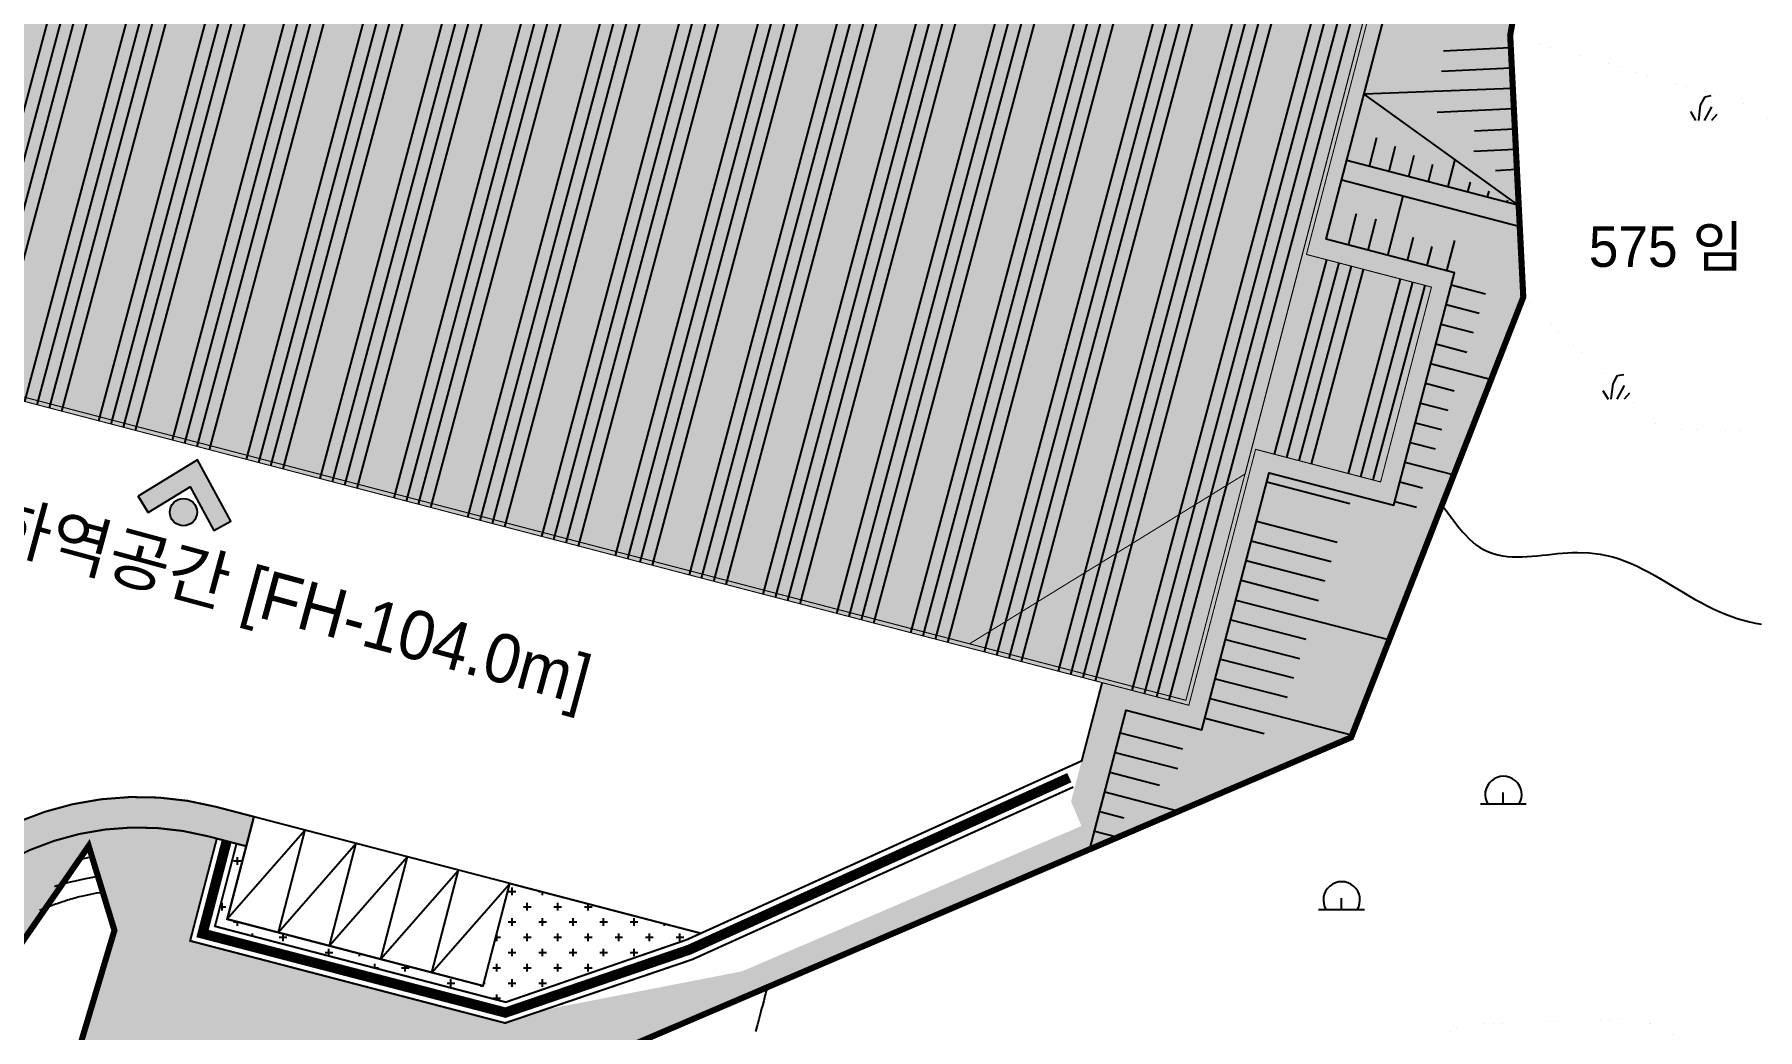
# Model space of a CAD drawing. Header units: millimetres. Extents: x 9 to 403, y 12 to 283.
# Drawn here: x 169.5 to 254.2, y 94.5 to 143.4 of the extents above; entities that cross this region are included whole.
import ezdxf
from ezdxf.enums import TextEntityAlignment as Align

# ---------------------------------------------------------------- set-up
doc = ezdxf.new("R2010")
doc.units = ezdxf.units.MM
doc.linetypes.add('DASHED', pattern=[0.75, 0.5, -0.25])
doc.linetypes.add('PHANTOM2', pattern=[12.5, 10, -0.5, 0.5, -0.5, 0.5, -0.5])
for name, color, linetype in [('1-1CON', 35, 'Continuous'), ('1-5CON', 30, 'Continuous'), ('1-SIM', 8, 'Continuous'), ('1-묘지', 4, 'Continuous'), ('125', 4, 'Continuous'), ('CE-SLOP-FILL', 1, 'Continuous'), ('LSMD_CONT_LDREG_41500', 1, 'Continuous'), ('WID', 4, 'Continuous'), ('가구1', 5, 'Continuous'), ('도로레벨', 5, 'Continuous'), ('사업부지', 7, 'Continuous'), ('솔리드', 7, 'PHANTOM2'), ('절토옹벽', 2, 'Continuous'), ('지상1층외벽선', 4, 'Continuous'), ('지상3층외벽선', 6, 'Continuous'), ('지상4층외벽선', 7, 'Continuous'), ('지하2층외벽선', 2, 'Continuous')]:
    doc.layers.add(name, color=color, linetype=linetype)
doc.styles.add('HY헤드라인', font='H2HDRM.TTF')
pattern_1 = [(0, (-296696.9569723642, -354727.4611663663), (0.75, 0.75), [0.375, -1.125]), (90, (-296696.7694723642, -354727.6486663663), (-0.7499999999999999, 0.75), [0.375, -1.125])]

# ---------------------------------------------------------------- blocks, each defined once
blk = doc.blocks.new('A$C33E82F04')
at = {"layer": '1-묘지', "linetype": 'Continuous'}
for p, q in [((1.499999997671693, 0), (-2.3283064e-09, 0)), ((0.7499999976716936, 0), (0.7499999976716936, 0.3802152863354422))]:
    blk.add_line(p, q, dxfattribs=at)
blk.add_arc((0.7555921556486282, 0.3177159050828777), 0.6000000000000001, 328.0265315023669, 211.973468497633, dxfattribs=at)
blk = doc.blocks.new('A$C39EA40FB')
at = {"layer": '1-SIM'}
for p, q in [((0.3315694252378307, 0.502901213709265), (0.4802046115219128, 0.7772115109255539)), ((0.4802046115219128, 0.7772115109255539), (0.6860084937361535, 0.811500490817707)), ((-8.812348824e-07, 0.2857392162550241), (0.1715009276522323, -7.409835234e-07)), ((0.2744028687593527, -7.409835234e-07), (0.3315694252378307, 0.502901213709265)), ((0.4687713002203964, -7.409835234e-07), (0.7088751163100824, 0.4457529138890095)), ((0.7088751163100824, 0.0114273771760054), (0.8803769251971971, 0.205731596564874))]:
    blk.add_line(p, q, dxfattribs=at)

msp = doc.modelspace()

# ---------------------------------------------------------------- hatches: boundary and pattern name
at = {"layer": '125', "linetype": 'Continuous'}
h = msp.add_hatch(color=8, dxfattribs=at)
h.paths.add_polyline_path([(238.1725724191136, 130.9973789812472), (232.0283216807373, 132.6007139011459), (240.9413488730869, 166.7569424147192), (240.7478290578664, 166.8074411802633), (226.1031952510901, 110.6867257476957), (129.5368608133366, 135.8855958269384), (131.2790672616765, 142.5620257629022), (131.0855475534416, 142.6125245005065), (129.2928423674392, 135.7425748560169), (226.2462162216624, 110.4427073015655), (229.5286341678083, 123.0214883404957), (235.6728849061845, 121.4181534206551)])
h.paths.add_polyline_path([(240.7478290578664, 166.8074411802633), (143.9879750188637, 192.0568099692288), (143.6029221442376, 190.5812221928906), (144.4011909410555, 190.3729149006364), (143.9782640133716, 188.7521873436459), (143.1799952166701, 188.960494636424), (131.0855475534416, 142.6125245005065), (131.2790672616765, 142.5620257629022), (129.5368608133366, 135.8855958269384), (226.1031952510901, 110.6867257476957)])
h.paths.add_polyline_path([(143.1799952166701, 188.9604946363658), (133.3104900938423, 191.5359302557014), (131.0127975315635, 182.7307835285143), (138.6568260089924, 180.7360833920362), (137.419606936929, 175.9948505386534), (131.9042952506651, 177.4340645612507), (131.1720635549945, 174.6280287911474), (124.0118343480361, 176.4964820836145), (117.2955022427567, 150.7583608807005), (129.9710431359789, 147.450693565636), (128.8600709080428, 143.1932599833059), (131.0855475534416, 142.6125245005065)])
h.paths.add_polyline_path([(144.4011909410555, 190.3729149006364), (143.6029221442376, 190.5812221928906), (143.1799952166701, 188.960494636424), (143.9782640133716, 188.7521873436459)], flags=17)
at = {"layer": '가구1', "linetype": 'Continuous'}
h = msp.add_hatch(dxfattribs=at)
h.set_pattern_fill('ANSI34', color=254, scale=5, angle=30, style=0)
h.set_pattern_definition([(74.99999999999999, (-296696.956972358, -355023.4611663663), (-3.622221848584006, 0.9705714191344534), []), (74.99999999999999, (-296696.1915068147, -355023.0192246288), (-3.622221848584006, 0.9705714191344534), []), (74.99999999999999, (-296695.4260412671, -355022.5772828888), (-3.622221848584006, 0.9705714191344534), []), (74.99999999999999, (-296694.6605757237, -355022.1353411513), (-3.622221848584006, 0.9705714191344534), [])])
h.paths.add_polyline_path([(129.2928424009086, 135.7425747879139), (143.9879750198533, 192.0568099092749), (240.9413488888612, 166.7569424105865), (232.0283217161858, 132.6007138918909), (238.1725724552606, 130.997378975601), (235.6728849479194, 121.4181534137866), (229.5286342088447, 123.0214883300765), (226.2462162699165, 110.4427072892255)])
at = {"layer": '도로레벨', "linetype": 'Continuous'}
for points in [[(177.5261537665582, 122.4986221053811), (174.5987609269295, 120.7197260373329), (175.0904187621862, 119.910642442043), (177.1675348919315, 121.1728487527404), (178.3251224153872, 119.0356619772907), (179.1576048823271, 119.4865684344956)], [(176.2100353551294, 120.1736427325346, 0.9999999999999848), (177.4556734245933, 119.6975029714928, 0.9999999999999799)]]:
    msp.add_hatch(color=8, dxfattribs=at).paths.add_polyline_path(points)
at = {"layer": '사업부지', "linetype": 'Continuous', "ltscale": 10}
h = msp.add_hatch(dxfattribs=at)
h.set_pattern_fill('AR-HBONE', color=8, scale=0.1, style=0)
h.set_pattern_definition([(45, (-296720.1410720054, -354806.9224051472), (4.440892098500626e-17, 0.565685424949238), [1.200000000000001, -0.4000000000000004]), (135, (-296719.858229293, -354806.6395624347), (4.440892098500626e-17, 0.565685424949238), [1.2, -0.4])])
edge = h.paths.add_edge_path()
edge.add_arc((108.1847318988374, 195.0723302168013), 8.499999999992937, 357.46440021136016, 56.78516630010512, ccw=False)
edge.add_arc((108.1847318988374, 195.0723302168013), 8.499999999997353, 345.3748733597982, 357.46440021136, ccw=False)
edge.add_line((116.409319440202, 192.9261336334572), (106.7447586791903, 155.8899056180786))
edge.add_arc((135.2889154406229, 148.4413410052481), 29.50000000020882, 165.3748733598192, 223.5788823727417)
edge.add_line((113.9183488303178, 128.1054396786318), (139.9758775305316, 100.7221365218107))
edge.add_arc((152.6533314913476, 112.7858077935349), 17.50000009946504, 223.578886552124, 282.2641589090065)
edge.add_arc((152.6533314578199, 112.785807684512), 17.50000000003145, 282.2641590920945, 315.1861856623129)
edge.add_arc((174.6447570205863, 90.93684428311519), 13.4999999999482, 75.37487335987049, 135.186185662344, ccw=False)
edge.add_line((178.0534221823408, 103.9994244958331), (179.9119767580495, 103.5144368341831))
edge.add_line((179.9119767580495, 103.5144368341831), (180.290717303761, 104.9658346427428))
edge.add_line((180.290717303761, 104.9658346427428), (178.4321627558755, 105.4508222972332))
edge.add_arc((174.6447570205863, 90.93684428305698), 15.00000000001573, 75.37487335989026, 135.186185662291)
edge.add_arc((152.6533314578199, 112.785807684512), 16.00000000002185, 282.26415909214387, 315.1861856622119, ccw=False)
edge.add_arc((152.6533314578199, 112.785807684512), 16.00000000002493, 223.5788867352592, 282.2641590921439, ccw=False)
edge.add_line((141.0625165090395, 101.7561654045536), (115.0049878105136, 129.1394685596866))
edge.add_arc((135.2889154405647, 148.4413410053063), 28.00000000016149, 165.3748733599211, 223.5788823728654, ccw=False)
edge.add_line((108.1961564805905, 155.5111650445439), (117.8607172416022, 192.5473930599225))
edge.add_arc((108.1847318988374, 195.0723302168013), 9.999999999976549, 345.3748733597546, 357.4644002112569)
edge.add_arc((108.1847318988374, 195.0723302168013), 9.999999999976517, 357.4644002112572, 62.33622634675494)
edge.add_line((112.827553357646, 203.9292037566598), (112.8408605458761, 202.1836216622438))
at = {"layer": '솔리드', "linetype": 'Continuous'}
h = msp.add_hatch(dxfattribs=at)
h.set_pattern_fill('CROSS', color=8, scale=3, style=0)
h.set_pattern_definition(pattern_1)
edge = h.paths.add_edge_path()
edge.add_line((132.3701780035707, 236.8150489718361), (130.3788605334784, 236.0000489742202))
edge.add_line((130.3788605334784, 236.0000489742202), (127.8685123304102, 233.0523044947009))
edge.add_line((127.8685123304102, 233.0523044947009), (134.974273132052, 231.1980644519032))
edge.add_arc((135.3530137055867, 232.6494622533033), 1.49999999998355, 255.3748733595067, 345.3748733595068)
edge.add_line((136.8044115069869, 232.2707216797686), (137.7386382550548, 235.850836256676))
edge.add_line((137.7386382550548, 235.850836256676), (165.6133562654803, 228.5769609095702))
edge.add_line((165.6133562654803, 228.5769609095702), (164.6794301477574, 224.9979983987693))
edge.add_arc((166.1308279491576, 224.6192578253509), 1.499999999954156, 165.3748733638094, 255.3748733460374)
edge.add_line((165.7520873752736, 223.167860024009), (166.1309459355042, 223.0677668066752))
edge.add_line((166.1309459355042, 223.0677668066752), (164.6159836413652, 217.2621756010163))
edge.add_line((164.6159836413652, 217.2621756010163), (150.9728443079592, 220.8223369922895))
edge.add_arc((150.5941037344245, 219.3709391908893), 1.49999999998355, 75.37487335950675, 165.3748733595068)
edge.add_line((149.1427059330243, 219.7496797644241), (148.9154615867964, 218.8788410756212))
edge.add_line((148.9154615867964, 218.8788410756212), (226.3233443289727, 198.6793438202991))
edge.add_line((226.3233443289727, 198.6793438202991), (229.0411688208777, 197.971162234881))
edge.add_line((229.0411688208777, 197.971162234881), (223.6459461276035, 205.3510073214826))
edge.add_line((223.6459461276035, 205.3510073214826), (224.4532195183646, 205.9411849833383))
edge.add_line((224.4532195183646, 205.9411849833383), (229.6382601203594, 198.8488370702077))
edge.add_line((229.6382601203594, 198.8488370702077), (247.8255485755589, 194.1028135111379))
edge.add_line((247.8255485755589, 194.1028135111379), (240.705720973151, 166.8184292348275))
edge.add_line((240.705720973151, 166.8184292348275), (240.9413488888612, 166.7569424105865))
edge.add_line((240.9413488888612, 166.7569424105865), (232.0283216965116, 132.600713896955))
edge.add_line((232.0283216965116, 132.600713896955), (238.1725724348879, 130.9973789771726))
edge.add_line((238.1725724348879, 130.9973789771726), (235.6728849219588, 121.4181534165806))
edge.add_line((235.6728849219588, 121.4181534165806), (229.5286341835825, 123.0214883364212))
edge.add_line((229.5286341835825, 123.0214883364212), (226.2462162374367, 110.4427072974328))
edge.add_line((226.2462162374367, 110.4427072974328), (221.9843617183004, 111.5548331635479))
edge.add_line((221.9843617183004, 111.5548331635479), (220.4576315927051, 105.7041456418052))
edge.add_line((220.4576315927051, 105.7041456418052), (220.9693092478054, 104.5090782890735))
edge.add_line((220.9693092478054, 104.5090782890735), (204.2784179538802, 97.3627395495829))
edge.add_line((204.2784179538802, 97.3627395495829), (194.5517234001971, 95.46812370679675))
edge.add_line((194.5517234001971, 95.46812370679675), (192.6598351602523, 94.82560470657756))
edge.add_line((192.6598351602523, 94.82560470657756), (177.1782584211986, 98.865503464575))
edge.add_line((177.1782584211986, 98.865503464575), (178.4883340030873, 103.8859347604854))
edge.add_line((178.4883340030873, 103.8859347604854), (178.0534221823408, 103.9994244958331))
edge.add_arc((174.6447570654062, 90.93684429539701), 13.49999997674929, 75.37487353076725, 135.1861170693452)
edge.add_arc((152.6533314913476, 112.7858077935349), 17.50000009944609, 223.5788865521241, 315.1862383782775, ccw=False)
edge.add_line((139.9758775305316, 100.7221365218107), (113.9183488303178, 128.1054396786318))
edge.add_arc((135.2889154406229, 148.4413410053063), 29.5000000002327, 165.3748733599285, 223.5788823728236, ccw=False)
edge.add_line((106.7447586791903, 155.8899056180786), (116.409319440202, 192.9261336334572))
edge.add_arc((108.1847318988374, 195.0723302168013), 8.499999999995753, 345.3748733597984, 56.78516630010513)
edge.add_line((112.8408605458761, 202.1836216622438), (112.8408605458761, 201.7470489728554))
edge.add_line((112.8408605458761, 201.7470489728554), (114.5898605289484, 195.9540489731995))
edge.add_line((114.5898605289484, 195.9540489731995), (113.0298605265642, 188.105048973736))
edge.add_line((113.0298605265642, 188.105048973736), (109.1958605351473, 180.7730489732754))
edge.add_line((109.1958605351473, 180.7730489732754), (102.3668605240608, 170.0360489726705))
edge.add_line((102.3668605240608, 170.0360489726705), (99.3078605237032, 158.1610489726705))
edge.add_line((99.3078605237032, 158.1610489726705), (99.80486053252469, 145.6480489733918))
edge.add_line((99.80486053252469, 145.6480489733918), (102.6728605331817, 138.3410489724307))
edge.add_line((102.6728605331817, 138.3410489724307), (116.1458605232264, 124.1780489726049))
edge.add_line((116.1458605232264, 124.1780489726049), (117.9538605513598, 120.9130489711357))
edge.add_line((117.9538605513598, 120.9130489711357), (121.9418605271575, 113.7110489723096))
edge.add_line((121.9418605271575, 113.7110489723096), (132.1468605249619, 102.9990489724847))
edge.add_line((132.1468605249619, 102.9990489724847), (140.2478605355799, 96.50804897331966))
edge.add_line((140.2478605355799, 96.50804897331966), (147.2718605253111, 89.445048972481))
edge.add_line((147.2718605253111, 89.445048972481), (148.9418605270411, 79.60304897340814))
edge.add_line((148.9418605270411, 79.60304897340814), (151.8628605458151, 78.43204897326052))
edge.add_line((151.8628605458151, 78.43204897326052), (155.079860523584, 77.17604897233525))
edge.add_line((155.079860523584, 77.17604897233525), (155.0038605334784, 89.0780489730356))
edge.add_line((155.0038605334784, 89.0780489730356), (157.204860523584, 93.18504897381047))
edge.add_line((157.204860523584, 93.18504897381047), (166.4058605285908, 95.18304897441396))
edge.add_line((166.4058605285908, 95.18304897441396), (172.1738605352665, 103.5280489713592))
edge.add_line((172.1738605352665, 103.5280489713592), (173.4398605378891, 99.37804897378066))
edge.add_line((173.4398605378891, 99.37804897378066), (171.4838605376507, 92.82204897205213))
edge.add_line((171.4838605376507, 92.82204897205213), (178.411860525849, 88.61604897361815))
edge.add_line((178.411860525849, 88.61604897361815), (177.7508605273987, 84.92604897233525))
edge.add_line((177.7508605273987, 84.92604897233525), (177.9468605371738, 84.77704897305796))
edge.add_line((177.9468605371738, 84.77704897305796), (234.2218605282332, 108.8610489719255))
edge.add_line((234.2218605282332, 108.8610489719255), (242.6848605426575, 130.4990489740563))
edge.add_line((242.6848605426575, 130.4990489740563), (242.0418605508829, 143.3690489732368))
edge.add_line((242.0418605508829, 143.3690489732368), (251.7628605368162, 199.0430489728866))
edge.add_line((251.7628605368162, 199.0430489728866), (243.9418605270411, 196.5350489734379))
edge.add_line((243.9418605270411, 196.5350489734379), (242.5778605345484, 198.0860489723678))
edge.add_line((242.5778605345484, 198.0860489723678), (236.8838605434947, 201.1860489731595))
edge.add_line((236.8838605434947, 201.1860489731595), (229.373860523462, 203.926048972277))
edge.add_line((229.373860523462, 203.926048972277), (222.2438605282304, 210.4660489733038))
edge.add_line((222.2438605282304, 210.4660489733038), (207.3038605447008, 214.586048973532))
edge.add_line((207.3038605447008, 214.586048973532), (186.9438605308613, 217.5960489722607))
edge.add_line((186.9438605308613, 217.5960489722607), (175.1138605328823, 216.7560489714784))
edge.add_line((175.1138605328823, 216.7560489714784), (174.083860531632, 221.3560489720954))
edge.add_line((174.083860531632, 221.3560489720954), (165.9438605460535, 233.1160489726868))
edge.add_line((165.9438605460535, 233.1160489726868), (146.7638605239416, 242.7060489735273))
edge.add_line((146.7638605239416, 242.7060489735273), (136.0351794930256, 238.3150489718361))
edge.add_line((136.0351794930256, 238.3150489718361), (128.6748605372931, 238.3150489718361))
edge.add_line((128.6748605372931, 238.3150489718361), (124.4078605326439, 239.4690489728642))
edge.add_line((124.4078605326439, 239.4690489728642), (120.9908605369354, 238.6160489736764))
edge.add_line((120.9908605369354, 238.6160489736764), (113.5678605439688, 240.5220489731697))
edge.add_line((113.5678605439688, 240.5220489731697), (112.8408605458761, 239.2530489728493))
edge.add_line((112.8408605458761, 239.2530489728493), (112.8408605458761, 217.6445579553662))
edge.add_line((112.8408605458761, 217.6445579553662), (112.8408605458761, 217.0930030537826))
edge.add_line((112.8408605458761, 217.0930030537826), (113.3326932515564, 217.0930030537826))
edge.add_line((113.3326932515564, 217.0930030537826), (113.3326932515564, 239.1193047032981))
edge.add_line((113.3326932515564, 239.1193047032981), (113.8104551131336, 239.9435385172079))
edge.add_line((113.8104551131336, 239.9435385172079), (120.9180834068765, 238.1185163513697))
edge.add_line((120.9180834068765, 238.1185163513697), (128.6650712146155, 237.8150489718361))
edge.add_line((128.6650712146155, 237.8150489718361), (135.6054998450644, 237.8150489718361))
edge.add_line((135.6054998450644, 237.8150489718361), (146.7514598613569, 242.3768200206511))
edge.add_line((146.7514598613569, 242.3768200206511), (165.7408792984869, 232.8821293856423))
edge.add_line((165.7408792984869, 232.8821293856423), (173.3442575383314, 221.8897963866881))
edge.add_line((173.3442575383314, 221.8897963866881), (172.5218308707198, 221.32092524452))
edge.add_line((172.5218308707198, 221.32092524452), (165.0643205245223, 232.1023745533718))
edge.add_line((165.0643205245223, 232.1023745533718), (146.7101947415584, 241.2794189998355))
edge.add_line((146.7101947415584, 241.2794189998355), (135.8022185856906, 236.8150489718361))
edge.add_line((135.8022185856906, 236.8150489718361), (132.3701780035707, 236.8150489718361))
h = msp.add_hatch(dxfattribs=at)
h.set_pattern_fill('CROSS', color=8, scale=3, style=0)
h.set_pattern_definition(pattern_1)
h.paths.add_polyline_path([(201.5440830962115, 98.90726046000475), (202.2622163547284, 99.23239743899887), (192.8694983457762, 101.6834163135906), (191.5565310241735, 96.65190393539945), (178.9777500786084, 99.93432223940601), (179.9119767580495, 103.5144368341831), (179.4404613086452, 103.6374782440076), (178.3810161992523, 99.57750529497264), (192.6747398047672, 95.84757543498984)])

# ---------------------------------------------------------------- linework, layer by layer
at = {"color": 8, "elevation": 85.90268173765944, "flags": 128}
for points in [[(180.290717303761, 104.9658346427428), (178.9777500786084, 99.93432223940601), (191.5565310241735, 96.65190393539945), (192.8694983457762, 101.6834163135906), (180.290717303761, 104.9658346427428)], [(182.8096728239406, 104.3085161202295), (178.9777500786084, 99.93432223940601)], [(185.3286283441201, 103.6511975977161), (181.496705598788, 99.27700371689264)], [(187.8475838642997, 102.9938790752027), (184.0156611189676, 98.61968519437926)], [(190.356805516997, 102.3254492056263), (186.5248827716649, 97.9512553248029)], [(192.8708941027952, 101.6625750088539), (189.0389713574631, 97.28838112803044)]]:
    msp.add_lwpolyline(points, dxfattribs=at)
at = {"elevation": 85.90268173765944, "flags": 128}
msp.add_lwpolyline([(192.8694983457762, 101.6834163135906), (180.290717303761, 104.9658346427428)], dxfattribs=at)
at = {"layer": '1-1CON', "color": 8, "linetype": 'Continuous'}
for points, elevation in [([(238.6662560750345, 120.2823649314056), (238.6809758890967, 120.267237903067), (238.7458237607578, 120.1950671276833), (238.8118111987213, 120.116909744666), (238.878940229545, 120.0334771568711), (238.9472127903799, 119.9454807569097), (239.0166308332781, 119.853631945775), (239.0871963698963, 119.7586421235288), (239.1589113522867, 119.6612226855765), (239.2317777176003, 119.5620850329111), (239.3057974923948, 119.4619405637319), (239.3809725989203, 119.3615006743754), (239.4573050488333, 119.2614767676974), (239.5347967792849, 119.162580235378), (239.6134498019318, 119.0655224839981), (239.6932660390238, 118.9710149071003), (239.7742474873165, 118.8797689019526), (240.0496965993742, 118.5871374415989), (240.3382904578547, 118.3471723277877), (240.5468752880196, 118.2031015534709), (240.7611064363817, 118.0817505395795), (240.9805702914099, 117.9815107700239), (241.2048532415728, 117.9007737277831), (241.4335417498449, 117.8379308958362), (241.6662222195963, 117.7913737664754), (241.9024810690979, 117.759493814298), (242.141904731522, 117.7406825334589), (242.3840795804362, 117.7333314022804), (242.6285920937161, 117.7358319083984), (242.8750286300282, 117.7465755357231), (243.122975652347, 117.7639537700276), (243.3720195491413, 117.7863580924283), (243.6217467684845, 117.8121799924235), (243.8717436988453, 117.8398109520609), (244.1215967882971, 117.867642455251), (244.3708924253086, 117.8940659886981), (244.6192170430521, 117.9174730372439), (244.8661570597986, 117.9362550875927), (245.1112988938193, 117.9488036162044), (245.354228963385, 117.9535101163025), (245.9209494341711, 117.9423220357681), (246.4707680840592, 117.8696259693066), (246.7822888691525, 117.8088455744843), (247.0890968192915, 117.7306513259942), (247.3916390587191, 117.6365387714292), (247.6903627265791, 117.5280034760768), (247.9857149322132, 117.4065409875299), (248.2781428296665, 117.2736468626941), (248.5680935282807, 117.1308166640634), (248.8560141821007, 116.9795459392304), (249.1423518855671, 116.8213302488263), (249.4275538225273, 116.6576651478941), (249.712067102323, 116.4900461886833), (249.9963388044933, 116.3199689299623), (250.280816127787, 116.148928928637), (250.5659461666445, 115.9784217360253), (250.8521760602097, 115.8099429127584), (251.1399529476265, 115.6449880129481), (251.4297239531378, 115.4850525879125), (251.7219362009863, 115.3316322010766), (252.0170368452171, 115.1862224009643), (252.3154729653696, 115.0503187472756), (252.6176917601923, 114.9254167978476), (253.2048946518997, 114.710031982028), (253.8092694927553, 114.546023875923), (254.1017411996226, 114.479190974013), (254.3973015893797, 114.4237791527818)], 187.9026817376594), ([(170.5004104275803, 101.5487232296551), (170.5146993596653, 101.5530503676097), (170.7672989566425, 101.6253799213852), (171.0208686043123, 101.6937429099168), (171.2753831793169, 101.7580369193862), (171.5308175284962, 101.8181595378379), (171.9496995706658, 101.9094253373156), (172.3709034968714, 101.9890045714388), (172.5346839923958, 102.0182048813264), (172.6206222374539, 102.0326588083814)], 191.9026817376594), ([(169.7731121231417, 100.3833696371699), (169.8397156496147, 100.4093861211846), (170.0417599130968, 100.4869868489737), (170.126238410602, 100.5191702800627), (170.2106111247639, 100.5510198422531), (170.294893269668, 100.5825110277916), (170.3791001041035, 100.6136193279932), (170.4632468123535, 100.6443202304478), (170.5473486085037, 100.674589228333), (170.6314207513432, 100.7044018148268), (170.7154784102539, 100.7337334803129), (170.7995368142227, 100.7625597142438), (170.8836111922363, 100.7908560088659), (170.9677167583803, 100.8185978545631), (171.0518687416414, 100.8457607435818), (171.1360823263029, 100.8723201644431), (171.2203727711538, 100.8982516093935), (171.3047552753786, 100.9235305725421), (171.389245067964, 100.94813254241), (171.4738573480944, 100.9720330084498), (171.5586073596577, 100.9952074666331), (171.6435103018383, 101.0176314026872), (171.7285813738207, 101.0392803116525), (171.8138358343939, 101.0601296820502), (172.046626840959, 101.1146826254959), (172.2810045380692, 101.1629382227371), (172.4299495120148, 101.1910857776935), (172.5794643808703, 101.2169672571878), (172.729516272674, 101.2407109481106), (172.8551079828839, 101.2588412905867)], 192.9026817376594), ([(205.5236406524281, 96.60163589704882), (205.5102104891638, 96.54279159799319), (205.4870484073261, 96.44556475289266), (205.4631123144726, 96.34839153893392), (205.4386761088471, 96.25165951110523), (205.4140137333969, 96.15575622439485), (205.3500134099821, 95.90956081308525), (205.2881880749563, 95.67420821122926), (205.2509767313103, 95.53326240133595), (205.2146135319571, 95.39599015422266), (205.1791106809477, 95.26217507429521), (205.1444803972344, 95.13160076595943), (205.1107349295715, 95.00405083920907), (205.0778864671091, 94.87930890310656), (205.0459472437004, 94.75715856298905), (205.0149294633965, 94.63738342698764), (204.9848453898529, 94.5197671013708), (204.9557071675162, 94.40409319520097)], 191.9026817376594)]:
    msp.add_lwpolyline(points, dxfattribs=dict(at, elevation=elevation))
at = {"layer": '1-5CON', "color": 8, "linetype": 'Continuous', "elevation": 190.9026817376594}
msp.add_lwpolyline([(172.328415503035, 102.9966701888303), (171.7698164333204, 102.8591476478438), (171.7348397274117, 102.850124844798)], dxfattribs=at)
at = {"layer": 'CE-SLOP-FILL', "color": 8}
for p, q in [((242.0299395675037, 142.7611676287894, 85.90268173765944), (238.7668913524911, 142.5976217595568, 85.90268173765944)), ((242.0799973842303, 141.7624212499182, 85.90268173765944), (238.6610911336692, 141.5910636855812, 85.90268173765944)), ((242.1300552008987, 140.7636748710471, 85.90268173765944), (234.8679461109067, 140.4865961815054, 85.90268173765944)), ((242.4143425905576, 135.0396600470236, 85.90268173765944), (234.8679461109067, 140.4865961815054, 85.90268173765944)), ((242.1801130176253, 139.764928492176, 85.90268173765944), (238.4494906960252, 139.5779475375135, 85.90268173765944)), ((235.1201591878861, 136.9430687599639, 85.90268173765944), (235.4892314341931, 138.3574158914095, 85.90268173765944)), ((242.230170834352, 138.7661821133048, 85.90268173765944), (240.2869306557776, 138.6687857883923, 85.90268173765944)), ((234.0182972487609, 137.2305983571392, 85.90268173765944), (242.4143425905576, 135.0396600470236, 85.90268173765944)), ((234.143513219963, 137.1978999302197, 85.90268173765944), (234.1525604930438, 137.1955625189991, 85.90268173765944)), ((236.0877578827284, 136.6905750009288, 85.90268173765944), (236.4078714171272, 137.9173040862485, 85.90268173765944)), ((237.0553565775707, 136.4380812418937, 85.90268173765944), (237.3265114000613, 137.4771922810293, 85.90268173765944)), ((238.9905539672553, 135.9330937238234, 85.90268173765944), (239.3370287646038, 137.2608436173583, 85.90268173765944)), ((242.2802286510204, 137.7674357344337, 85.90268173765944), (240.2590594547299, 137.6661335619689, 85.90268173765944)), ((238.022955272413, 136.1855874828585, 85.90268173765944), (238.2451513829955, 137.0370804758101, 85.90268173765944)), ((242.330286467747, 136.7686893555625, 85.90268173765944), (241.3197018695727, 136.7180382693592, 85.90268173765944)), ((233.7658035200519, 136.2629997784212, 85.90268173765944), (242.4668280594132, 133.9924774997459, 85.90268173765944)), ((239.9581526620976, 135.6805999647883, 85.90268173765944), (240.0824313488637, 136.1568568653717, 85.90268173765944)), ((240.9257513569399, 135.4281062057531, 85.90268173765944), (241.0010713317978, 135.7167450601524, 85.90268173765944)), ((236.0258909836492, 132.5565925094239, 85.90268173765944), (236.7873252661165, 135.4745371774012, 85.90268173765944)), ((241.8933500517822, 135.175612446718, 85.90268173765944), (241.9197113147319, 135.2766332549332, 85.90268173765944)), ((234.0906935939646, 133.0615800274942, 85.90268173765944), (234.4938298763672, 134.6064662938994, 85.90268173765944)), ((235.0582922888069, 132.8090862684591, 85.90268173765944), (235.4614285712095, 134.3539725348643, 85.90268173765944)), ((239.2980258123215, 131.7027327146903, 85.90268173765944), (233.0043692375847, 133.3450551104439, 85.90268173765944)), ((236.9934896784915, 132.3040987503888, 85.90268173765944), (237.2919578639056, 133.4478792055567, 85.90268173765944)), ((237.9610883733338, 132.0516049913537, 85.90268173765944), (238.2072225102537, 132.9948325409028, 85.90268173765944)), ((238.9286870681761, 131.7991112323185, 85.90268173765944), (239.3162872449692, 133.2844605201213, 85.90268173765944)), ((236.3160748759482, 120.2753934998005, 85.90268173765944), (239.2980258123215, 131.7027327146903, 85.90268173765944)), ((239.1419105896574, 131.1044728357634, 85.90268173765944), (240.8337653599527, 130.6629852924203, 85.90268173765944)), ((238.8894168608903, 130.1368742570454, 85.90268173765944), (240.5242063035338, 129.7102778449013, 85.90268173765944)), ((238.6369231321813, 129.1692756782692, 85.90268173765944), (240.214647247173, 128.757570397324, 85.90268173765944)), ((238.3844294034142, 128.2016770995511, 85.90268173765944), (239.9050881908123, 127.8048629497467, 85.90268173765944)), ((238.1319356747052, 127.2340785207749, 85.90268173765944), (241.0591225941397, 126.470232483564, 85.90268173765944)), ((237.8794419459381, 126.2664799420569, 85.90268173765944), (239.2859700780326, 125.8994480545922, 85.90268173765944)), ((237.6269482172291, 125.2988813633389, 85.90268173765944), (238.9764110216719, 124.9467406070731, 85.90268173765944)), ((237.374454488462, 124.3312827845626, 85.90268173765944), (238.6668519652529, 123.9940331594959, 85.90268173765944)), ((237.1219607597531, 123.3636842058446, 85.90268173765944), (238.3572929088922, 123.0413257119186, 85.90268173765944)), ((236.8694670309859, 122.3960856271266, 85.90268173765944), (239.2260006740188, 121.7811509016143, 85.90268173765944)), ((226.8929222983505, 109.2318724184121, 85.90268173765944), (230.1917480728088, 121.8735294876793, 85.90268173765944)), ((230.0736186144139, 121.4208374678097, 85.90268173765944), (234.1610958742175, 120.3643986624489, 85.90268173765944)), ((230.1917480728088, 121.8735294876793, 85.90268173765944), (236.3160748759482, 120.2753934998005, 85.90268173765944)), ((236.616973302277, 121.4284870483503, 85.90268173765944), (237.7381747961125, 121.1359108167641, 85.90268173765944)), ((236.3644795735098, 120.4608884696323, 85.90268173765944), (237.4286157397518, 120.183203369245, 85.90268173765944)), ((229.5686297814326, 119.4856350392625, 85.90268173765944), (233.5441348708781, 118.4581362715513, 85.90268173765944)), ((229.3161353649419, 118.5180338249598, 85.90268173765944), (233.2356543691793, 117.5050050761025, 85.90268173765944)), ((229.0636409484513, 117.5504326106571, 85.90268173765944), (232.9271738675387, 116.5518738806537, 85.90268173765944)), ((228.8112876585882, 116.5833722172362, 85.90268173765944), (232.6186933658399, 115.5987426852049, 85.90268173765944)), ((228.5586521155282, 115.6152301821099, 85.90268173765944), (236.0578176404896, 113.6770152477953, 85.90268173765944)), ((228.3061576990375, 114.6476289678072, 85.90268173765944), (232.0017323625005, 113.6924802943073, 85.90268173765944)), ((228.0536632825468, 113.6800277535045, 85.90268173765944), (231.69325186086, 112.7393490988585, 85.90268173765944)), ((227.8011688660562, 112.71242653926, 85.90268173765944), (231.3847713591612, 111.7862179034097, 85.90268173765944)), ((227.5486744495655, 111.7448253249573, 85.90268173765944), (231.0762908575206, 110.8330867079609, 85.90268173765944)), ((221.5467508836963, 104.0038993099994, 85.90268173765944), (223.1648452060844, 110.2047098188601, 85.90268173765944)), ((223.1648452060844, 110.2047098188601, 85.90268173765944), (226.8929222983505, 109.2318724184121, 85.90268173765944)), ((227.2961800331331, 110.7772241106546, 85.90268173765944), (234.2241859239374, 108.986629618838, 85.90268173765944)), ((227.0436856166424, 109.8096228963519, 85.90268173765944), (229.9532151789252, 109.057633407571, 85.90268173765944)), ((222.8752138461067, 109.0947935701521, 85.90268173765944), (225.9409833407925, 108.2947845703862, 85.90268173765944)), ((222.6227201173978, 108.1271949914341, 85.90268173765944), (225.6884896120836, 107.3271859916682, 85.90268173765944)), ((222.3702263886306, 107.1595964126578, 85.90268173765944), (224.8122276074217, 106.5223590222128, 85.90268173765944)), ((222.1177326599217, 106.1919978339398, 85.90268173765944), (225.7541985455981, 105.2430662717494, 85.90268173765944)), ((221.8652389311545, 105.2243992552218, 85.90268173765944), (223.0597035980981, 104.9127050834182, 85.90268173765944)), ((221.6127452024456, 104.2568006764456, 85.90268173765944), (222.7541379843686, 103.9589555516546, 85.90268173765944))]:
    msp.add_line(p, q, dxfattribs=at)
at = {"layer": 'CE-SLOP-FILL', "color": 8, "elevation": 85.90268173765944, "flags": 128}
for points in [[(221.3800701542722, 103.3651506262655), (234.2218605282332, 108.8610489719255), (242.6848605426575, 130.4990489740563), (242.0418605508829, 143.3690489732368), (251.7628605368162, 199.0430489728866), (243.9418605270411, 196.5350489734379), (242.577860534432, 198.0860489724843), (236.8838605436111, 201.1860489730431), (229.3738605233456, 203.9260489723353), (222.6690930780104, 210.0760039692801)], [(221.3800701542722, 103.3651506262655), (223.1648452060844, 110.2047098188601), (226.8929222983505, 109.2318724184121), (230.1917480728088, 121.8735294876793), (236.3160748759482, 120.2753934998005), (239.2980258123215, 131.7027327146903), (233.0043692375847, 133.3450551104439), (240.2088546689564, 160.9538590945127), (241.6223432174965, 166.3705857492574), (249.0456588423775, 194.8179839642077), (230.2353514194918, 199.7265119057089), (222.7112705086555, 210.0183116511149)], [(234.0182972487609, 137.2305983571392), (242.4143425905576, 135.0396600470236)], [(233.7658035200519, 136.2629997784212), (242.4668280594132, 133.9924774997459)]]:
    msp.add_lwpolyline(points, dxfattribs=at)
at = {"layer": 'LSMD_CONT_LDREG_41500', "color": 1, "linetype": 'Continuous', "const_width": 0.3, "elevation": 85.90268173765944, "flags": 128}
msp.add_lwpolyline([(166.4058605285908, 95.18304897441396), (172.1738605352665, 103.5280489713592), (173.4398605378891, 99.37804897378066), (171.4838605376507, 92.82204897205213), (178.411860525849, 88.61604897367636), (177.7508605273987, 84.92604897233525), (177.9468605371738, 84.77704897305796), (234.2218605282332, 108.8610489719255), (242.6848605426575, 130.4990489740563), (242.0418605508829, 143.3690489732368), (251.7628605368162, 199.0430489728866), (243.9418605270411, 196.5350489734379), (242.577860534432, 198.0860489724843), (236.8838605436111, 201.1860489730431), (229.3738605233456, 203.9260489723353), (222.2438605281139, 210.4660489733038), (207.3038605453993, 214.5860489734156), (186.9438605310942, 217.5960489722607), (175.1138605328823, 216.7560489714784), (174.0838605316902, 221.3560489720372), (165.9438605459953, 233.116048972745)], dxfattribs=at)
at = {"layer": 'LSMD_CONT_LDREG_41500', "color": 7, "linetype": 'Continuous', "const_width": 0.00026, "elevation": 85.90268173765944, "flags": 128}
for points in [[(254.5800772562005, 139.725504350016), (242.0400772561051, 143.3705043495107), (251.7610772560082, 199.0445043500337), (257.2160772560245, 200.7935043498697)], [(177.9450772553763, 84.77850434933191), (234.2200772557488, 108.8625043501203), (242.683077255272, 130.5005043502721), (249.4500772553228, 124.036504350585), (258.4540772559202, 123.8305043504048)], [(254.1450772555626, 92.21850435067302), (248.3640772561274, 95.06550434980875), (239.6400772557907, 94.7405043504956), (233.4580772556445, 91.15950435019897)]]:
    msp.add_lwpolyline(points, dxfattribs=at)
for points in [[(242.0400772561051, 143.3705043495107), (254.5800772562005, 139.725504350016), (258.4540772559202, 123.8305043504048), (249.4500772553228, 124.036504350585), (242.683077255272, 130.5005043502721), (242.0400772561051, 143.3705043495107)], [(155.0300772553391, 84.68150435019618), (155.0020772554061, 89.07950435018267), (157.2030772558727, 93.18650435113216), (166.4040772561065, 95.18450435068792), (172.1720772553316, 103.5295043494958), (173.4380772561498, 99.37950435086952), (171.4820772558531, 92.8235043492574), (178.4100772561586, 88.61750435082342), (177.7490772558457, 84.92750434954053), (177.9450772553763, 84.77850434933191), (193.5540772555477, 72.89550434982505), (197.6660772552794, 78.12050434956893), (206.01107725595, 71.80650435013797), (203.199077256032, 65.76750434939152), (198.1690772557712, 59.03650435058501), (191.163077255719, 66.8475043493496), (183.4690772556431, 72.85950434951212), (175.2640772555104, 76.64850435020037), (166.1540772561065, 78.30250434942411), (155.0300772553391, 84.68150435019618)], [(232.9520772555924, 67.18050435009047), (214.1960772555984, 81.45350435019338), (210.7450772561796, 88.26150435021248), (216.9830772560753, 90.59350435067302), (226.1960772555402, 81.29350434986975), (233.4580772556445, 91.15950435019897), (239.6400772557907, 94.7405043504956), (248.3640772561274, 95.06550434980875), (254.1450772555626, 92.21850435067302), (260.595077255807, 84.04950435091143), (253.5040772557339, 72.95450435012447), (249.4460772555402, 74.23550434973424), (243.1650772560469, 74.01850434955543), (238.4320772560976, 69.17350435074752), (232.9520772555924, 67.18050435009047)]]:
    msp.add_lwpolyline(points, close=True, dxfattribs=at)
at = {"layer": 'WID', "color": 8}
for p, q in [((181.4975419885094, 99.2802092982862, 85.90268173765944), (182.810509310112, 104.3117216764773, 85.90268173765944)), ((184.0132981777505, 98.62372563742667, 85.90268173765944), (185.3262654992949, 103.6552380156178, 85.90268173765944)), ((186.5290543669333, 97.96724197662536, 85.90268173765944), (187.842021688536, 102.9987543548165, 85.90268173765944)), ((189.0448105557088, 97.31075831594046, 85.90268173765944), (190.3577778773114, 102.3422706941316, 85.90268173765944))]:
    msp.add_line(p, q, dxfattribs=at)
at = {"layer": '도로레벨', "color": 8, "linetype": 'Continuous', "elevation": -41.09731826234056}
msp.add_lwpolyline([(174.5987609269295, 120.7197260373329), (175.0904187621862, 119.910642442043), (177.1675348919315, 121.1728487527404), (178.3251224153872, 119.0356619772907), (179.1576048823271, 119.4865684344956), (177.5261537665582, 122.4986221053811)], close=True, dxfattribs=at)
at = {"layer": '도로레벨', "color": 5, "linetype": 'Continuous', "elevation": -41.09731826234056}
msp.add_lwpolyline([(175.0904187621862, 119.910642442043), (174.5987609269295, 120.7197260373329)], dxfattribs=at)
at = {"layer": '도로레벨', "color": 8, "linetype": 'Continuous', "elevation": -41.09731826234056}
msp.add_lwpolyline([(178.3251224153872, 119.0356619772907), (179.1576048823271, 119.4865684344956)], dxfattribs=at)
at = {"layer": '도로레벨', "color": 8, "linetype": 'Continuous'}
msp.add_circle((176.8328543898614, 119.9355728519555, -41.09731826234056), 0.6667689390014857, dxfattribs=at)
at = {"layer": '사업부지', "color": 8, "linetype": 'Continuous', "ltscale": 10, "const_width": 0.1, "elevation": 85.90268173765944, "flags": 128}
msp.add_lwpolyline([(112.827553357646, 203.9292037566598, -0.2908667411768339), (118.1749411643331, 194.6299290061985, -0.05279949481148782), (117.8607172416022, 192.5473930599225), (108.1961564805905, 155.5111650445439, 0.2595674969670109), (115.0049878105136, 129.1394685596866), (141.0625165090395, 101.7561654045536, 0.2618101119869822), (156.0520380456663, 97.1509494014723, 0.1446457408297197), (164.0037446515133, 101.5089233482546, -0.2670669707897526), (178.4321627558755, 105.4508222972332), (180.290717303761, 104.9658346427428), (178.9777500786084, 99.93432223940601), (191.5565310241735, 96.65190393539945), (192.8694983457762, 101.6834163135906), (202.2622163554851, 99.23239743882425), (220.980290103479, 107.7070612690701), (221.9836323922581, 111.5520382631627)], format="xyb", dxfattribs=at)
at = {"layer": '사업부지', "color": 8, "linetype": 'Continuous', "ltscale": 10, "elevation": 85.90268173765944, "flags": 128}
msp.add_lwpolyline([(112.8408605458761, 202.1836216622438, 0.1, 0.1, -0.2647752013405861), (116.6764097745262, 194.6962891878035, 0.1, 0.1, -0.05279949481186038), (116.409319440202, 192.9261336334572, 0.1, 0.1, 0), (106.7447586791903, 155.8899056180786, 0.1, 0.1, 0.259567496967005), (113.9183488303178, 128.1054396786318, 0.1, 0.1, 0), (139.9758775305316, 100.7221365218107, 0.1, 0.1, 0.2618101119867151), (156.3706667882587, 95.68518143745007, 0.1, 0.1, 0.1446457408303017), (165.0678458884439, 100.4517154417523, 0.1, 0.1, -0.2670669707903662), (178.0534221823408, 103.9994244958331, 0.1, 0.1, 0), (179.9119767581077, 103.5144368341831, 0, 0, 0)], format="xyseb", dxfattribs=at)
at = {"layer": '절토옹벽', "color": 8, "linetype": 'DASHED', "ltscale": 5, "const_width": 0.5, "elevation": 85.90268173765944, "flags": 128}
msp.add_lwpolyline([(178.954798776257, 103.7565847541961), (177.7709700835484, 99.21995288323944), (192.6586202558909, 95.33503857427843), (201.6919382952118, 98.42666344825977), (220.3716327622031, 106.8827471700321)], dxfattribs=at)
at = {"layer": '절토옹벽', "color": 8, "linetype": 'ByBlock', "ltscale": 5, "const_width": 0.1, "elevation": 85.90268173765944, "flags": 128}
for points in [[(179.4385980434098, 103.63033789639), (178.3810161992523, 99.57750529497264), (192.6747398048254, 95.84757543498984), (201.5440830961533, 98.90726046000475), (220.1748336640966, 107.3423884595219)], [(178.4709995091624, 103.8828316120022), (177.1609239678445, 98.86240047150625), (192.6425007069564, 94.82250171350881), (201.8397934942121, 97.9460664365148), (220.5684318603097, 106.4231058805423)]]:
    msp.add_lwpolyline(points, dxfattribs=at)
at = {"layer": '지상1층외벽선', "color": 7, "const_width": 0.05, "elevation": 85.90268173765944}
msp.add_lwpolyline([(137.4196069527032, 175.9948505345789), (138.6568260247667, 180.7360833879035), (131.0127975473378, 182.7307835243815), (133.3104901096166, 191.5359302515104), (143.9782640291459, 188.7521873395132), (144.4011909568297, 190.3729148965036), (143.6029221609432, 190.581222188525), (143.9879750198533, 192.0568099092749), (240.7478290756779, 166.8074411840468), (226.1031952668644, 110.686725743563), (129.5368608291109, 135.8855958228056), (131.2790672774507, 142.5620257587694), (128.860070923817, 143.1932599791731), (129.9710431517532, 147.4506935615033), (117.295502258531, 150.7583608765677), (124.0118343638104, 176.4964820794818), (131.1720635707687, 174.6280287870146), (131.9042952664394, 177.4340645571179)], close=True, dxfattribs=at)
at = {"layer": '지상3층외벽선', "color": 7, "const_width": 0.05, "elevation": 85.90268173765944}
msp.add_lwpolyline([(129.2928648685419, 135.7426608684297), (143.9879750344052, 192.0568099651542), (240.9413488888612, 166.7569424105865), (232.0283216965116, 132.6007138970132), (238.1725724348879, 130.9973789771144), (235.6728849219588, 121.4181534165224), (229.5286341835825, 123.0214883364212), (226.2462162374367, 110.4427072974328)], close=True, dxfattribs=at)
at = {"layer": '지상4층외벽선', "color": 7, "const_width": 0.05, "elevation": 85.90268173765944}
msp.add_lwpolyline([(129.2928423832135, 135.7425748519423), (143.987975034638, 192.056809965096), (240.9413488888612, 166.7569424105865), (232.0283216965116, 132.6007138970132), (238.1725724348879, 130.9973789771144), (235.6728849219588, 121.4181534165224), (229.5286341835825, 123.0214883364212), (226.2462162374367, 110.4427072974328)], close=True, dxfattribs=at)
at = {"layer": '지하2층외벽선', "color": 8, "const_width": 0.05, "elevation": 85.90268173765944}
msp.add_lwpolyline([(215.4677785698522, 113.4632509164918), (129.545028088215, 135.8846904258068), (131.9437181258189, 145.0768765696381), (116.849180878963, 149.0157781051645), (136.0639505487715, 222.6500271102819), (189.4753900374716, 208.7123755232138), (186.3192189353366, 196.6173937549871), (225.7972394267061, 186.3156512776446), (221.9845847353653, 171.7049133017832), (240.7559964387409, 166.8065357599231), (229.0150399399071, 121.8132035733839), (215.4677785698522, 113.4632509164918)], dxfattribs=at)

# ---------------------------------------------------------------- block references
at = {"layer": '1-SIM', "xscale": 1.5, "yscale": 1.5, "zscale": 1.5}
for p in [(250.8961343814234, 139.1906425100575), (246.5989154179196, 125.4842144572)]:
    msp.add_blockref('A$C39EA40FB', p, dxfattribs=at)
at = {"layer": '1-묘지', "xscale": 1.5, "yscale": 1.5, "zscale": 1.5}
for p in [(240.5756933142046, 105.5757397799576), (232.6256933112244, 100.3927397806953)]:
    msp.add_blockref('A$C33E82F04', p, dxfattribs=at)

# ---------------------------------------------------------------- texts
at = {"layer": 'LSMD_CONT_LDREG_41500', "color": 7, "style": 'HY헤드라인'}
msp.add_text('575 임', height=2, dxfattribs=at).set_placement((249.7056912102934, 133.0269733753345, 85.90268173765944), align=Align.MIDDLE)
at = {"layer": '도로레벨', "color": 8, "linetype": 'Continuous', "style": 'HY헤드라인'}
msp.add_text('지상3층 하역공간 [FH-104.0m]', height=2.4, rotation=344.8638403269818, dxfattribs=at).set_placement((176.4583652485243, 117.0961706156201, -24.59331826234056), align=Align.MIDDLE_CENTER)

doc.saveas('drawing.dxf')
